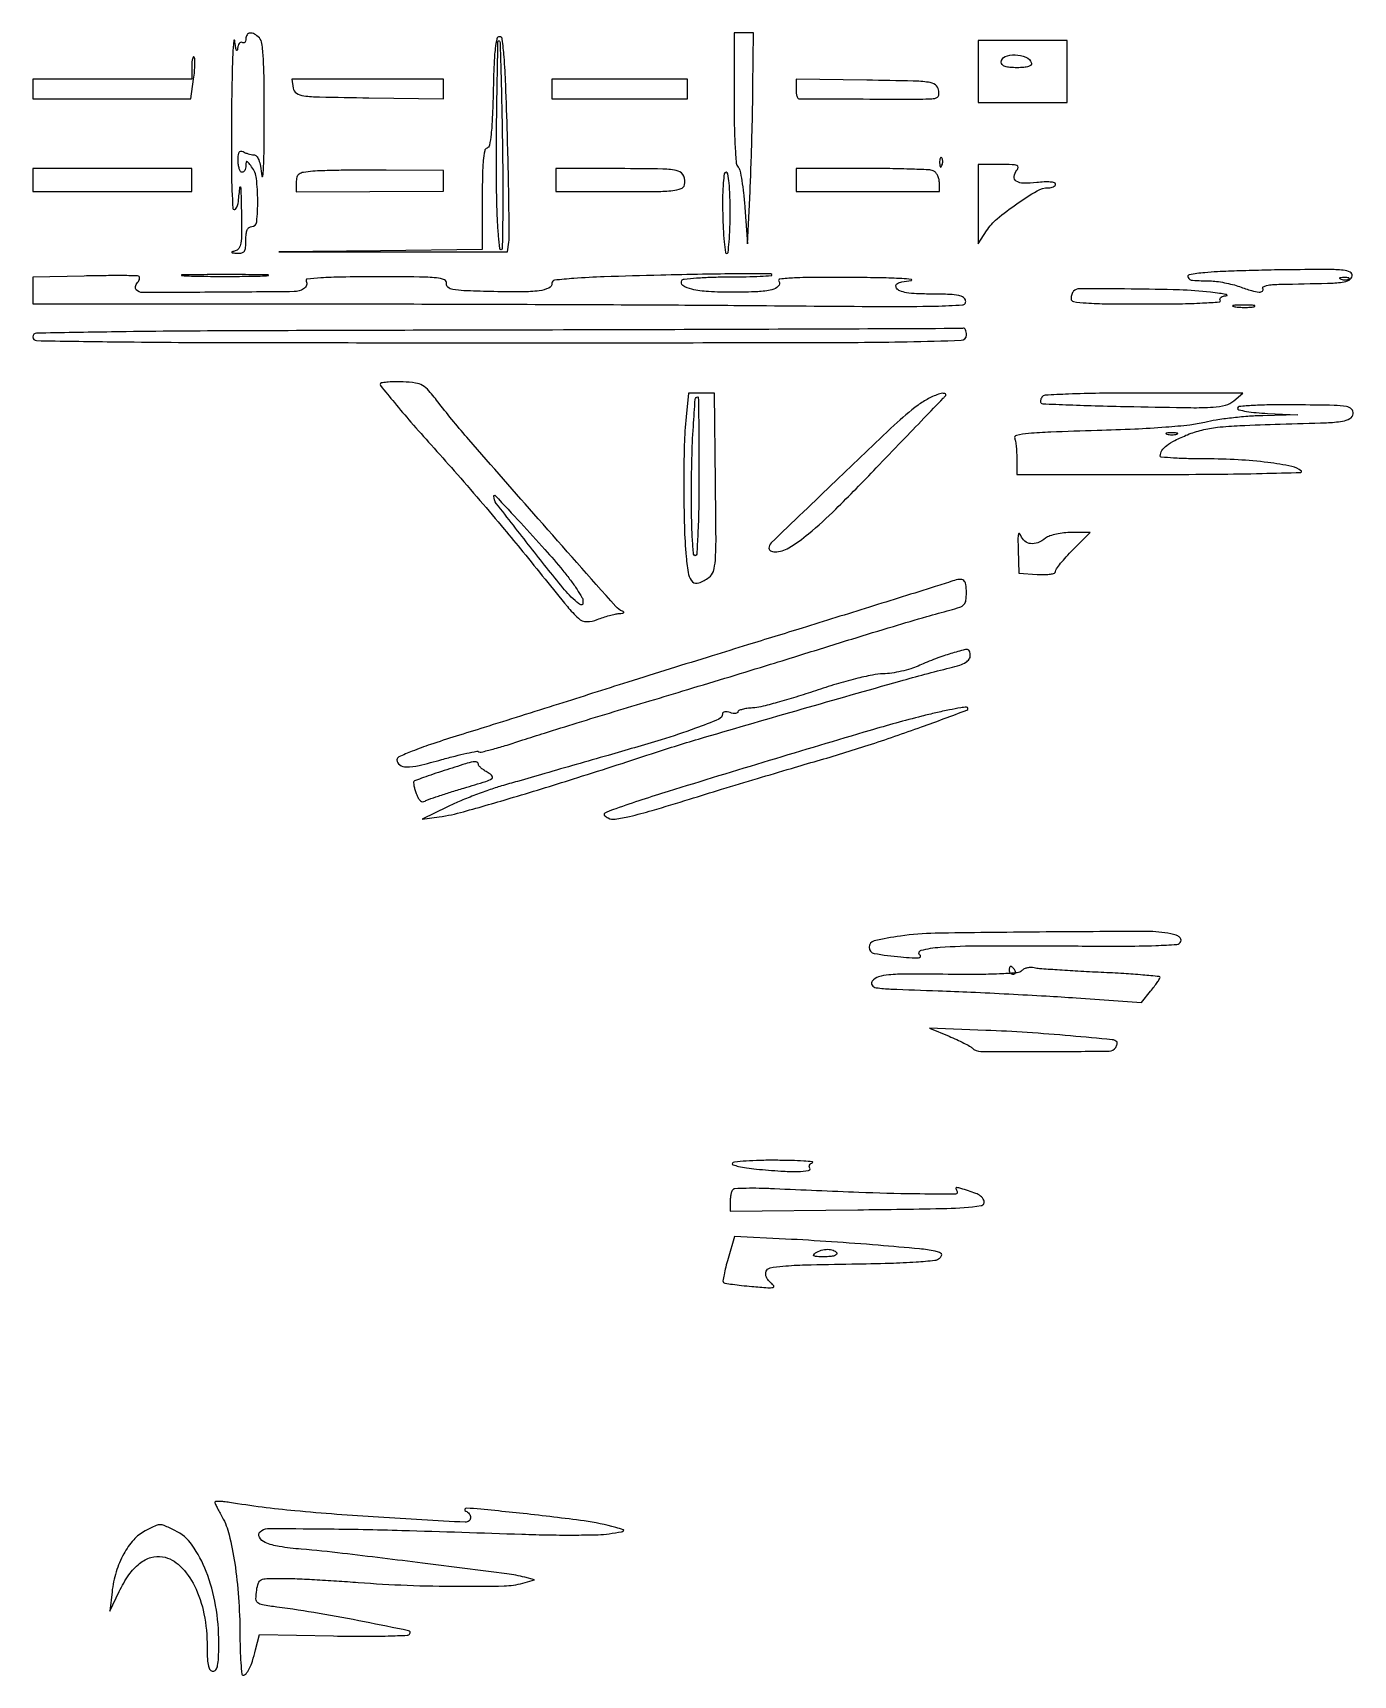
# Model space of a CAD drawing. Extents: x 138 to 877, y 142 to 569.
# Drawn here: x 536 to 876.8, y 142 to 566 of the extents above; entities that cross this region are included whole.
import ezdxf

# ---------------------------------------------------------------- set-up
doc = ezdxf.new("R2010")
doc.units = 0

msp = doc.modelspace()

# ---------------------------------------------------------------- linework, layer by layer
for points in [[(587.284524, 545.5, 0.004111), (587.26671, 529.949947, 0.017597), (587.658515, 520.686, 0.707645), (588.341345, 520.503138, 0.126183), (589.069665, 522.5, -0.002342), (589.451201, 526.177381, -0.841448), (589.598853, 526.186801, -0.053708), (589.715078, 525.285031, -0.000637), (589.831892, 519.323324, -0.005365), (589.871348, 514.123588, -0.039923), (589.666689, 511.661815, -0.102542), (589.162714, 510.351255, -0.188097), (588.25, 509.689326, 0.01159), (587.4117, 509.449367, 0.541772), (587.37122, 509.306344, 0.197309), (587.607705, 509.187999, 0.005718), (588.75, 509.116001, 0.063402), (589.943106, 509.205801, 0.198098), (590.597572, 509.646748, 0.126755), (590.920641, 510.575952, 0.020614), (591, 512.5, -0.025511), (591.081893, 514.104033, -0.075863), (591.357143, 515.166667, -0.129352), (591.830552, 515.773926, -0.164293), (592.5, 516, 0.385938), (593.790406, 517.170354, 0.024894), (594.053593, 522.681621, 0.02948), (593.70578, 528.376074, 0.132674), (592.468197, 531.44113, 0.008124), (591.599645, 532.551491, 0.182507), (591.254001, 532.75387, 0.434721), (591.044815, 532.594353, 0.024793), (591, 531.69113, -0.057202), (590.925756, 531.044295, -0.076512), (590.70625, 530.496769, -0.095513), (590.381475, 530.129789, -0.165457), (590, 530, -0.257909), (589.615572, 530.212425, -0.061379), (589.29375, 530.898586, -0.048032), (589.072735, 531.887118, -0.031003), (589, 533.059017, -0.021041), (589.059616, 534.47504, -0.104883), (589.2882, 535.232315, -0.260832), (589.688331, 535.482256, -0.153033), (590.25, 535.335448, 0.04242), (590.837555, 535.033597, 0.025924), (591.573437, 534.774982, 0.025889), (592.334618, 534.59326, 0.041265), (593, 534.526431, -0.213748), (593.723438, 534.186929, -0.086887), (594.292946, 533.23148, -0.048808), (594.74476, 531.577359, -0.014815), (595.106579, 529, 0.870035), (595.335675, 528.99337, 0.030766), (595.546265, 530.96901, 0.007835), (595.695816, 536.122354, 0.002854), (595.751591, 543.426416, 0.003004), (595.710926, 553.394754, 0.01258), (595.499646, 559.386747, 0.015246), (595.144331, 563.285139, 0.167546), (594.466441, 564.676416, 0.061081), (593.19471, 565.670335, 0.153486), (592.063676, 565.943263, 0.24014), (591.300913, 565.486902, 0.140991), (591, 564.440983, -0.066118), (590.926733, 563.889346, -0.138808), (590.70625, 563.521475, -0.191142), (590.379648, 563.392057, -0.139169), (590, 563.5, 0.230832), (589.608922, 563.539182, 0.156158), (589.249631, 563.258213, 0.089554), (588.9791, 562.65026, 0.043801), (588.849806, 561.809017, -0.145422), (588.726482, 561.475087, -0.602556), (588.567539, 561.500149, -0.040943), (588.341671, 562.392273, -0.008405), (588.099806, 564, 0.894081), (587.854411, 563.994899, 0.011726), (587.612897, 560.421875, 0.006064), (587.408908, 554.032117, 0.002605)], [(654.825584, 550.831813, -0.004662), (654.608773, 544.121843, -0.016501), (654.287518, 539.824841, -0.017831), (653.875603, 536.969675, -0.274391), (653.25, 536.24848, 0.273293), (652.634093, 535.541389, 0.02236), (652.282269, 533.013984, 0.018446), (652.061361, 529.122977, 0.004956), (652, 522.933), (652, 510.032667), (625.75, 509.733049), (599.5, 509.433432), (629, 509.466716), (658.5, 509.5), (658.85891, 512, 0.03776), (658.97961, 513.795983, 0.001174), (658.900356, 521.182812, 0.002291), (658.746504, 529.894023, 0.001584), (658.496003, 539.75, 0.00211), (658.072675, 552.651797, 0.010834), (657.652727, 559.799251, 0.010391), (657.190287, 564.356099, 0.378939), (656.462677, 565, 0.350324), (655.782118, 564.456461, 0.026983), (655.36082, 561.987197, 0.01895), (655.045983, 557.913961, 0.004067)], [(657.220536, 536.75, -0.00277), (657.325131, 526.492726, -0.004621), (657.285539, 517.857813, -0.000859), (657.168239, 510.312162, -0.409167), (656.850642, 510, -0.384315), (656.525355, 510.293353, -0.00399), (656.209863, 513.598438, -0.010038), (655.944062, 517.552977, -0.006049), (655.779877, 522.25, -0.006386), (655.662216, 533.933526, -0.003364), (655.799089, 548.445664, -0.000464), (656.059971, 563.710973, -0.670255), (656.452427, 563.864012, -0.185179), (656.5977, 563.515988, -0.000226), (656.821244, 555.749116, -0.001951), (657.034141, 547.032155, -0.001195)], [(717, 549.2, 0.004723), (717.067139, 542.093007, 0.010039), (717.281416, 536.597439, 0.006523), (717.588203, 532.3495, 0.176875), (718.05558, 531.34442, -0.146118), (718.502722, 530.516545, -0.009778), (719.005069, 527.839306, -0.013423), (719.462723, 524.569992, -0.009614), (719.80558, 520.89442), (720.5, 511.5), (721.131866, 525, 0.003048), (721.382674, 531.162858, 0.001765), (721.612823, 538.573437, 0.001764), (721.791191, 546.007847, 0.002967), (721.881866, 552.25), (722, 566), (719.5, 566), (717, 566)], [(577, 557.166667), (577, 554), (556.5, 554), (536, 554), (536, 551.5), (536, 549), (556.406162, 549), (576.812324, 549), (577.508805, 554.064023, 0.012374), (577.731792, 556.047866, 0.017659), (577.823669, 557.817516, 0.013703), (577.808018, 559.260511, 0.18899), (577.602643, 559.73069, 0.484789), (577.37374, 559.70369, 0.080103), (577.177026, 559.226099, 0.039804), (577.042137, 558.341271, 0.017931)], [(793.781834, 558.154497, -0.295029), (793.656159, 557.666446, -0.111058), (793.016736, 557.297122, -0.056174), (791.828555, 557.068194, -0.01953), (790.083333, 557, -0.020233), (788.199362, 557.076267, -0.06389), (786.965533, 557.337348, -0.116032), (786.260379, 557.786511, -0.195589), (786, 558.426676, -0.305463), (786.965471, 559.859559, -0.105366), (789.551246, 560.316733, -0.091642), (792.357275, 559.695917, -0.215374)], [(603.180449, 551.75, 0.219138), (604.025929, 550.438268, 0.110106), (605.918672, 549.752774, 0.026978), (610.032393, 549.446962, 0.001538), (622.75, 549.228407), (642, 548.956814), (642, 551.478407), (642, 554), (622.430449, 554), (602.860898, 554)], [(733, 551.522559, 0.028123), (733.054487, 550.554598, 0.04361), (733.220312, 549.734981, 0.053624), (733.460908, 549.156158, 0.266662), (733.75, 548.979503, 0.006426), (736.469343, 548.940147, 0.000126), (750.374853, 548.921128, 0.00015), (764.10895, 548.909935, 0.005264), (767.319551, 548.94208, 0.030078), (768.804477, 549.06214, 0.152326), (769.546074, 549.41412, 0.191545), (769.862347, 550.074204, 0.052397), (769.819551, 551.25, 0.212401), (769.000663, 552.557132, 0.114886), (767.192573, 553.245528, 0.028377), (763.268275, 553.553349, 0.001652), (751.25, 553.772559), (733, 554.045117)], [(608.25, 530.26018, 0.016354), (605.834683, 529.967098, 0.10988), (604.71663, 529.530434, 0.183106), (604.174423, 528.766709, 0.06388), (604, 527.407036), (604, 524.929068), (623, 525.043633), (642, 525.158198), (641.990379, 527.829099), (641.980758, 530.5), (627.240379, 530.567678, 0.00243), (621.285297, 530.566074, 0.002765), (615.581549, 530.505267, 0.002509), (610.738931, 530.402546, 0.015457)], [(671, 527.996098), (671, 525), (687.383369, 525, 0.002491), (697.040541, 525.048119, 0.023404), (701.184978, 525.28363, 0.061585), (703.339727, 525.780381, 0.246688), (704.220612, 526.75, 0.162855), (704.063434, 529.020691, 0.237813), (702.573508, 530.306142, 0.056676), (698.647748, 530.826063, 0.003899), (687.433558, 530.945424), (671, 530.992196)], [(714.071353, 519.5, 0.007861), (714.198997, 515.474082, 0.013021), (714.448445, 512.084375, 0.006624), (714.761998, 509.31511, 0.377774), (715.11954, 509, 0.382269), (715.472031, 509.315613, 0.006657), (715.741365, 512.084375, 0.013051), (715.936677, 515.474031, 0.007864), (716, 519.5, 0.007203), (715.935633, 523.967668, 0.017673), (715.725043, 527.245676, 0.015036), (715.417895, 529.602958, 0.368193), (714.951813, 530, 0.371592), (714.486722, 529.598979, 0.016007), (714.217948, 527.28568, 0.017952), (714.062046, 524.02373, 0.006958)], [(733, 528), (733, 525), (751.5, 525), (770, 525), (770, 527.393011, 0.061153), (769.882113, 528.353269, 0.0603), (769.53535, 529.261378, 0.06577), (769.023389, 529.98373, 0.114615), (768.418213, 530.393011, 0.081068), (767.249238, 530.635609, 0.002511), (762.33135, 530.821697, 0.00486), (756.515351, 530.955941, 0.003339), (749.918213, 531), (733, 531)], [(770.078947, 532.416667, 0.018894), (770.137993, 531.670344, 0.168741), (770.279315, 531.37858, 0.470617), (770.461564, 531.395823, 0.054073), (770.683114, 531.8125, 0.051402), (770.839148, 532.359369, 0.05415), (770.876576, 532.916927, 0.060344), (770.797407, 533.402231, 0.126455), (770.604167, 533.729167, 0.296942), (770.385309, 533.77538, 0.208169), (770.200665, 533.592839, 0.077125), (770.089945, 533.112848, 0.028489)], [(780.016847, 521.75), (780.033694, 511.5), (782.206445, 514.894351, -0.076158), (784.924084, 517.984085, -0.022277), (789.963984, 521.83786, -0.019425), (795.220187, 525.202626, -0.133427), (798.155036, 526, 0.049675), (798.861047, 526.070315, 0.069664), (799.458042, 526.27991, 0.089827), (799.859796, 526.589093, 0.186029), (800, 526.952885, 0.34872), (799.72076, 527.304575, 0.037862), (798.62483, 527.473542, 0.032155), (797.070918, 527.493738, 0.01665), (795.135207, 527.329607, -0.033589), (791.763777, 527.158415, -0.137364), (789.818503, 527.737719, -0.302289), (789.290876, 528.915332, -0.132478), (790.036355, 530.543805, 0.154962), (790.331498, 531.271639, 0.345292), (790.020487, 531.738988, 0.073028), (788.769694, 531.957393, 0.006769), (785.622445, 532), (780, 532)], [(838.5, 504.081892, 0.016655), (834.533198, 503.563333, 0.535694), (834.196282, 502.81675, 0.241628), (835.361169, 502.12329, 0.012707), (839.831787, 501.956107, -0.029259), (841.524158, 501.836654, -0.01558), (843.597463, 501.501799, -0.015458), (845.701181, 501.026516, -0.023174), (847.5, 500.471164, 0.013679), (850.60233, 499.448484, 0.053227), (852.586997, 499.077648, 0.202325), (853.402545, 499.348721, 0.366224), (853.5, 500, -0.426984), (853.608571, 500.419032, -0.070184), (854.479449, 500.756847, -0.038343), (856.018312, 500.994536, -0.014544), (858.190983, 501.097844, 0.001292), (870.192043, 501.350034, 0.023264), (874.028687, 501.619474, 0.093886), (875.801541, 502.175379, 0.236897), (876.559833, 503.25, 0.329496), (876.052632, 504.207106, 0.087152), (874.281215, 504.703162, 0.025204), (870.439861, 504.890677, 0.002195), (860.661516, 504.831892, 0.002877), (854.034058, 504.724808, 0.00298), (847.484945, 504.542235, 0.002873), (841.817112, 504.317808, 0.01284)], [(549.25, 503.220975), (536, 502.94195), (536, 499.470975), (536, 496), (602.75, 496.025683, -0.000591), (632.231116, 496.002162, -0.000405), (665.699058, 495.908774, -0.000408), (697.943177, 495.766366, -0.000828), (723.310624, 495.591629, 0.000602), (756.256706, 495.349796, 0.007256), (768.936944, 495.455994, 0.01045), (775.984284, 495.764765, 0.451589), (776.796348, 496.815946, 0.199175), (776.224724, 497.681257, 0.099161), (774.991354, 498.197092, 0.041491), (772.696071, 498.463415, 0.006605), (768.167645, 498.551137, -0.00887), (764.136424, 498.647493, -0.029971), (761.516663, 498.914477, -0.04663), (759.817697, 499.356766, -0.167804), (758.959691, 500.051137, -0.172797), (758.798519, 500.786733, -0.242918), (759.172712, 501.33004, -0.080011), (760.32469, 501.726406, -0.011702), (762.77777, 502.092896, 0.878656), (762.778743, 502.330063, 0.020861), (760.293946, 502.557778, 0.007483), (754.99147, 502.741881, 0.002953), (747.690983, 502.842896, 0.002892), (738.315574, 502.863028, 0.011563), (732.575988, 502.709395, 0.011265), (728.842561, 502.438568, 0.555894), (728.569098, 501.888197, -0.344739), (728.427143, 500.607433, -0.140737), (726.803418, 499.684607, -0.048338), (723.107308, 499.161574, -0.010604), (716.684259, 499.015313, -0.014471), (710.37476, 499.188114, -0.042636), (706.081094, 499.799939, -0.089636), (703.811527, 500.774395, -0.405228), (703.531009, 502.050173, -0.232685), (704.136396, 502.42971, -0.006256), (707.355342, 502.720988, -0.011785), (711.234485, 502.931296, -0.007648), (715.725684, 503, 0.004676), (720.137646, 503.041259, 0.008415), (723.753784, 503.169802, 0.004014), (726.668348, 503.346025, 0.643715), (726.755283, 503.57805, 0.199652), (726.203434, 503.805714, 0.000566), (718.096005, 503.773459, 0.003195), (708.898798, 503.667678, 0.001975), (698.088617, 503.431541, 0.001822), (683.50523, 503.002165, 0.010024), (675.647992, 502.58435, 0.009486), (670.672825, 502.124614, 0.38203), (670, 501.372544, -0.294682), (669.192319, 500.121117, -0.072667), (666.72682, 499.413656, -0.033468), (662.208324, 499.108433, -0.006442), (654, 499.209785, -0.003565), (647.254123, 499.42816, -0.035164), (644.432502, 499.739196, -0.120755), (643.161381, 500.307508, -0.275781), (642.793837, 501.25, 0.352347), (642.245852, 502.226974, 0.071824), (640.176837, 502.730431, 0.021938), (635.767375, 502.95738, 0.001889), (624.48482, 503, 0.003125), (615.709897, 502.945155, 0.01237), (610.318529, 502.744293, 0.012666), (606.836994, 502.439552, 0.550117), (606.569098, 501.888197, -0.123544), (606.725209, 501.397018, -0.099558), (606.649564, 500.846576, -0.089711), (606.35273, 500.320824, -0.078477), (605.878115, 499.903509, -0.139412), (603.462935, 499.189172, -0.001212), (584.052891, 499.031795, -0.000913), (564.375172, 498.955918, -0.19944), (562.675343, 499.657991, -0.162415), (562.502496, 500.003915, -0.084854), (562.516102, 500.49076, -0.069559), (562.708308, 501.040868, -0.054477), (563.057234, 501.568963, 0.050002), (563.39716, 502.073585, 0.085821), (563.557075, 502.553471, 0.127281), (563.518124, 502.931175, 0.206186), (563.298558, 503.160972, 0.098214), (562.673831, 503.291316, 0.001405), (558.842389, 503.318447, 0.003826), (554.385843, 503.303381, 0.002506)], [(575.803194, 503.253532, 0.004891), (580.451594, 503.152551, 0.003005), (585.928261, 503.120077, 0.003012), (591.347332, 503.153161, 0.005377), (595.803194, 503.25514, 0.042812), (596.786309, 503.372892, 0.888327), (596.776563, 503.485103, 0.006527), (592.676781, 503.560744, 0.001369), (585.5, 503.579813, 0.001336), (578.332159, 503.560081, 0.007053), (574.401563, 503.483305, 0.91824), (574.39583, 503.372209, 0.026319)], [(875.729167, 502.395833, -0.126455), (875.402231, 502.202593, -0.060344), (874.916927, 502.123424, -0.05415), (874.359369, 502.160852, -0.051402), (873.8125, 502.316886, -0.054073), (873.395823, 502.538436, -0.470617), (873.37858, 502.720685, -0.168741), (873.670344, 502.862007, -0.018894), (874.416667, 502.921053, -0.028489), (875.112848, 502.910055, -0.077125), (875.592839, 502.799335, -0.208169), (875.77538, 502.614691, -0.296942)], [(804.666667, 499.333333, 0.077955), (804.410903, 498.982401, 0.038133), (804.195833, 498.470833, 0.036641), (804.049145, 497.892744, 0.043841), (804, 497.333333, 0.372626), (804.618913, 496.61817, 0.018997), (807.917316, 496.267042, 0.014425), (813.377866, 496.052787, 0.002592), (823.559017, 496, 0.003426), (832.059483, 496.058252, 0.009761), (837.975262, 496.254882, 0.006183), (842.26362, 496.534506, 0.561623), (842.5, 497, -0.230788), (842.460764, 497.391277, -0.155964), (842.741787, 497.751043, -0.089517), (843.349751, 498.022307, -0.043822), (844.190983, 498.152487, 0.646995), (844.24451, 498.29629, 0.14371), (843.912351, 498.474803, 0.018276), (842.356992, 498.743603, 0.005662), (840, 499.035603, 0.020069), (831.954606, 499.614277, 0.005811), (819.505827, 499.863889, 0.001472), (806.12985, 499.937228, 0.199572)], [(846.26375, 495.282419, 0.022548), (847.485188, 495.153707, 0.015659), (848.872547, 495.114038, 0.015827), (850.209518, 495.160023, 0.031163), (851.26375, 495.296069, 0.248898), (851.455688, 495.450815, 0.49082), (851.374351, 495.596853, 0.030832), (850.29708, 495.692368, 0.00738), (848.5, 495.713986, 0.006817), (846.711719, 495.684722, 0.040183), (845.780601, 495.581582, 0.720633), (845.761725, 495.438612, 0.075924)], [(655.75, 489.250038, 0.000318), (586.787896, 489.057505, 0.002805), (556.305475, 488.782013, 0.001179), (536.93834, 488.45264, 0.408553), (536, 487.495952, 0.409213), (536.939587, 486.540156, 0.001172), (556.387675, 486.253104, 0.002789), (587.020167, 486.0437, 0.000314), (656.5, 486, 0.000212), (736.433921, 486.033885, 0.003937), (761.6875, 486.254149, 0.004653), (775.664145, 486.616262, 0.403938), (777, 488, 0.036047), (776.945932, 488.748986, 0.065072), (776.779688, 489.340263, 0.1029), (776.53551, 489.690278, 0.274991), (776.25, 489.754086, -0.078311), (775.620939, 489.652222, -0.000013), (740.54375, 489.504582, -0.000316), (701.719408, 489.366699, -0.000191)], [(625.775288, 475.441955, 0.384179), (625.748283, 474.921194, 0.001919), (629.340319, 470.529899, 0.006923), (633.614966, 465.488703, 0.004171), (638.815713, 459.624209, -0.003542), (644.785184, 452.909893, -0.002483), (651.417741, 445.266225, -0.002505), (657.697869, 437.881179, -0.005226), (662.5, 432.053972, 0.001016), (673.974557, 417.888699, 0.037035), (676.846856, 414.847879, 0.181892), (678.96678, 414.001148, 0.104359), (681.706533, 414.521848, -0.016992), (683.217059, 415.093517, -0.014902), (684.830108, 415.588984, -0.015143), (686.313684, 415.948782, -0.042665), (687.372124, 416.078947, 0.022335), (688.121944, 416.14038, 0.122517), (688.497696, 416.286218, 0.460141), (688.515274, 416.472193, 0.105541), (688.215777, 416.673688, -0.116674), (686.453539, 417.916444, -0.000303), (666.467374, 440.535692, -0.001643), (648.51622, 461.011897, -0.014494), (640.880103, 470.311094, 0.012406), (638.211397, 473.588834, 0.081047), (636.594247, 474.95346, 0.100854), (634.777641, 475.592264, 0.024174), (631.577012, 475.877145, 0.012052), (629.554363, 475.910185, 0.016777), (627.745138, 475.835385, 0.013232), (626.271097, 475.685504, 0.165898)], [(704.642456, 466.853309, 0.01938), (704.168002, 459.607603, 0.006722), (704.029853, 449.132773, 0.006823), (704.177138, 438.538745, 0.016656), (704.651714, 430.75, 0.020908), (705.282177, 426.141964, 0.164611), (706.3101, 424.278472, 0.285237), (707.907281, 423.980063, 0.059965), (710.527494, 425.380343, 0.170435), (711.661207, 426.959729, 0.054109), (712.17858, 429.854714, 0.018775), (712.350122, 435.353058, 0.001502), (712.214139, 449.880343), (711.928279, 473), (708.606596, 473), (705.284913, 473)], [(707.955224, 451.5, -0.003729), (707.874772, 443.113334, -0.007917), (707.661292, 436.623779, -0.002895), (707.376044, 431.395695, -0.396661), (706.95574, 431, -0.390517), (706.54547, 431.378096, -0.004889), (706.26794, 435.236781, -0.010484), (706.068877, 440.082827, -0.005164), (706.008692, 446.25, -0.005976), (706.131482, 456.054827, -0.009686), (706.496881, 464.382882, -0.003668), (706.992997, 471.402661, -0.391579), (707.638775, 472, -0.409345), (707.786017, 471.855189, -0.000304), (707.880312, 465.978125, -0.002746), (707.946114, 459.360724, -0.001646)], [(764.5, 469.864831, 0.028106), (758.373168, 464.710432, 0.002301), (743.206349, 450.288978, 0.000465), (726.59556, 434.318575, 0.203783), (726, 432.917994, 0.164251), (726.118225, 432.567814, 0.095795), (726.452327, 432.269661, 0.076921), (726.950889, 432.068182, 0.057692), (727.539838, 432, 0.13952), (731.167424, 433.032336, 0.034265), (736.254733, 436.687335, 0.022488), (743.255453, 443.034532, 0.006143), (753.714612, 453.669443, -0.000094), (760.327442, 460.558115, -0.000148), (766.020198, 466.482586, -0.000037), (771.000818, 471.662098, -0.005591), (771.579022, 472.25, 0.572693), (771.42267, 472.857421, 0.15207), (770.137111, 472.82764, 0.039727), (767.198736, 471.570043, 0.039871)], [(796.458881, 471.933469, 0.046349), (796.23979, 471.492305, 0.057443), (796.124849, 471.048737, 0.068341), (796.123967, 470.668512, 0.164267), (796.247369, 470.419298, 0.188376), (796.675909, 470.231505, 0.000464), (803.468017, 469.961765, 0.002827), (811.15623, 469.707113, 0.001745), (820.199697, 469.49034, 0.00155), (834.947346, 469.234091, 0.018223), (840.687962, 469.361369, 0.050332), (843.866469, 469.871668, 0.114163), (846.005202, 471.004512), (848.306019, 473), (822.712027, 473, 0.002699), (811.354001, 472.938699, 0.007452), (803.35697, 472.733144, 0.003641), (797.31751, 472.443724, 0.245261)], [(847, 469.082865, 0.348491), (847.324943, 468.673271, 0.014581), (849.275263, 468.277281, 0.019748), (851.777185, 467.945952, 0.012057), (854.75, 467.743308), (862.5, 467.402488), (853.5, 467.165623, 0.012599), (849.615003, 466.965334, 0.009647), (845.38125, 466.557647, 0.009773), (841.430938, 466.021746, 0.022662), (838.5, 465.428537, -0.033604), (834.674603, 464.741004, -0.008662), (828.42615, 464.156176, -0.00765), (820.434112, 463.67045, -0.004281), (810.7015, 463.31174, 0.002055), (798.766488, 462.925066, 0.014873), (793.035189, 462.544869, 0.026895), (789.891575, 462.070529, 0.462763), (789.4515, 461.265794, -0.053303), (789.663879, 460.467127, -0.012797), (789.838878, 459.105327, -0.013), (789.959697, 457.523116, -0.012554), (790, 455.918213), (790, 452), (827.2, 452, 0.002107), (841.568292, 452.060552, 0.003816), (853.324759, 452.249389, 0.000896), (863.318865, 452.504154, 0.676511), (863.45, 452.85905, 0.137483), (860.990865, 454.08329, 0.015439), (854.765764, 455.073748, 0.01788), (847.154498, 455.769458, 0.01385), (838.833219, 456, -0.005942), (834.296976, 456.053912, -0.009903), (830.480506, 456.220312, -0.003888), (827.288896, 456.447793, -0.397177), (827.015313, 456.75, -0.144132), (827.455738, 458.140668, -0.078971), (828.685019, 459.458587, -0.051007), (830.812596, 460.794372, -0.018354), (834.078003, 462.2605, -0.036857), (837.766258, 463.448575, -0.0312), (841.800558, 464.164235, -0.017779), (847.582872, 464.614036, -0.003491), (858, 464.97978, 0.001751), (869.920169, 465.356756, 0.026557), (874.039808, 465.721128, 0.099107), (875.971707, 466.402098, 0.226978), (876.807159, 467.655435, 0.233036), (876.40876, 468.87251, 0.162013), (875.100086, 469.546042, 0.034326), (871.913658, 469.818995, 0.001959), (862.057159, 469.946236, 0.004881), (855.698742, 469.941321, 0.011686), (850.985166, 469.78144, 0.006723), (847.409276, 469.528124, 0.389771)], [(831.25, 462.337719, -0.057986), (830.679992, 462.181385, -0.037979), (830, 462.12966, -0.037979), (829.320008, 462.181385, -0.057986), (828.75, 462.337719, -0.174857), (828.540618, 462.525001, -0.447206), (828.601562, 462.693942, -0.078554), (829.10856, 462.810911, -0.017491), (830, 462.842105, -0.017491), (830.89144, 462.810911, -0.078554), (831.398438, 462.693942, -0.447206), (831.459382, 462.525001, -0.174857)], [(672.833576, 427.198084, -0.011316), (674.812333, 424.669835, -0.015171), (676.482363, 422.286013, -0.012283), (677.74851, 420.24934, -0.133698), (678, 419.325639, -0.037207), (677.940972, 418.533502, -0.320784), (677.707998, 418.293042, -0.20323), (677.302183, 418.384053, -0.017779), (676.448538, 419.04271, -0.049268), (672.820355, 422.713089, -0.004083), (664.450221, 433.213298, -0.001657), (655.640839, 444.528651, -0.166051), (655, 446.405084, -0.680186), (655.359207, 446.54697, -0.00101), (661.964297, 439.461956, -0.004876), (668.200164, 432.613098, -0.010531)], [(790.355521, 432.5), (790.546813, 426.5), (795.273407, 426.195209, 0.01757), (797.238789, 426.137689, 0.039248), (798.727483, 426.263536, 0.055527), (799.708462, 426.538975, 0.305539), (800, 426.971525, -0.158795), (800.205793, 427.60317, -0.012023), (801.314145, 429.049201, -0.015622), (802.759996, 430.733895, -0.011227), (804.473684, 432.526316), (808.947368, 437), (804.164814, 437, 0.027026), (802.179993, 436.892637, 0.026734), (800.210994, 436.571783, 0.027929), (798.516049, 436.101178, 0.080394), (797.44113, 435.531803, -0.065589), (795.41152, 434.378951, -0.125016), (793.56434, 434.124595, -0.154158), (792.075759, 434.785449, -0.11857), (791.049891, 436.25, 0.139128), (790.683712, 436.730207, 0.556258), (790.409255, 436.622986, 0.048037), (790.297536, 435.34346, 0.005741)], [(773.5, 424.508328, -0.004798), (768.946929, 423.037022, -0.000183), (751.945488, 417.729528, -0.000373), (734.588769, 412.332277, -0.000692), (720.5, 407.984108, 0.000762), (711.395577, 405.172852, 0.000446), (700.5, 401.779678, 0.000446), (689.604768, 398.365283, 0.000758), (680.5, 395.487895, -0.000409), (671.728871, 392.709204, -0.000291), (661.895313, 389.609068, -0.000294), (652.50964, 386.662188, -0.000626), (645.25, 384.397487, 0.005615), (638.651551, 382.26657, 0.014204), (633.9188, 380.528214, 0.010633), (630.503108, 379.077323, 0.295109), (630, 378.299149, 0.249848), (630.697837, 376.989805, 0.150722), (632.423933, 376.470463, 0.056281), (635.712736, 376.864936, 0.010676), (641.566133, 378.379317, -0.006688), (645.008023, 379.299143, -0.010095), (648.031086, 379.999244, -0.005289), (650.579338, 380.507338, -0.18709), (651.163801, 380.398765, 0.202489), (651.759012, 380.306372, 0.003967), (654.81108, 381.097117, 0.008842), (658.399597, 382.125624, 0.005734), (662.513173, 383.435511, -0.003968), (668.050187, 385.220227, -0.001189), (676.512928, 387.851935, -0.001192), (686.025877, 390.760621, -0.001292), (695.301393, 393.546401, 0.000935), (705.041851, 396.464249, 0.000661), (715.972909, 399.776811, 0.000667), (726.412777, 402.970811, 0.001408), (734.5, 405.481781, -0.001113), (747.431155, 409.505088, -0.00195), (758.154799, 412.769647, -0.002289), (766.743779, 415.304984, -0.006536), (772.75, 416.963265, 0.018209), (775.277767, 417.725091, 0.123903), (776.362604, 418.429176, 0.154968), (776.862908, 419.488954, 0.033406), (777, 421.538544, 0.037113), (776.847008, 423.596847, 0.181655), (776.289311, 424.599099, 0.209065), (775.266252, 424.905993, 0.050391)], [(772.5, 405.597475, 0.011711), (770.679622, 405.0017, 0.006612), (768.5, 404.198809, 0.006597), (766.321616, 403.330363, 0.010753), (764.5, 402.529837, -0.034927), (762.608208, 401.805354, -0.019122), (760.20625, 401.172379, -0.018976), (757.706119, 400.713607, -0.028608), (755.5, 400.522673, 0.042637), (752.724186, 400.203858, 0.011431), (748.388673, 399.223257, 0.011094), (743.330381, 397.837028, 0.0093), (738.029674, 396.14918, -0.006992), (732.978557, 394.5151, -0.008046), (728.113749, 393.10141, -0.007333), (723.960986, 392.031962, -0.045437), (721.784855, 391.710694, 0.020314), (720.337918, 391.570797, 0.032154), (719.117598, 391.321784, 0.033882), (718.225367, 391.012864, 0.29934), (718.005181, 390.682612, -0.275551), (717.846844, 390.420902, -0.099861), (717.414022, 390.291798, -0.063904), (716.767053, 390.315627, -0.035735), (716, 390.5, 0.041526), (715.233553, 390.674878, 0.073843), (714.5875, 390.670939, 0.115293), (714.160062, 390.498682, 0.244223), (714, 390.190532, -0.302642), (713.077649, 388.806271, -0.011629), (707.042528, 386.451407, -0.013496), (698.168518, 383.493132, -0.004045), (684.5, 379.463373, 0.000144), (676.292965, 377.113218, 0.000148), (668.171875, 374.782545, 0.000143), (661.135473, 372.758732, 0.000634), (657, 371.562322, 0.013003), (653.656117, 370.495284, 0.008112), (649.79375, 369.080529, 0.008138), (646.029209, 367.561128, 0.014619), (643, 366.175077), (636.5, 362.967928), (640.905079, 363.598062, 0.032521), (647.141336, 364.908392, 0.004352), (660.048621, 368.631472, 0.004476), (676.639649, 373.736095, 0.002411), (697, 380.308769, -0.008138), (709.370482, 384.146292, -0.001193), (734.589501, 391.456621, -0.001219), (759.83534, 398.642889, -0.007713), (772.75, 402.070905, 0.016154), (775.295253, 402.792705, 0.056889), (776.844785, 403.488946, 0.100774), (777.696101, 404.261316, 0.159613), (778, 405.18905, 0.074456), (777.825016, 406.357616, 0.309171), (777.296623, 406.779535, 0.087627), (776.15054, 406.663752, 0.004345)], [(765.5, 389.577386, 0.009565), (752.133631, 385.901754, 0.001512), (726.044779, 378.101991, 0.001536), (700.004859, 370.143618, 0.009177), (686.522249, 365.705061, 0.007201), (684.161816, 364.841332, 0.128803), (683.510321, 364.374863, 0.421378), (683.558181, 363.91801, 0.048552), (684.522249, 363.297631, 0.156509), (686.278479, 363.00652, 0.020397), (690.053938, 363.720965, 0.014699), (695.83816, 365.242401, 0.00338), (705.5, 368.161019, -0.001233), (713.797736, 370.706495, -0.0009), (723.03125, 373.495996, -0.000909), (731.794621, 376.108916, -0.002004), (738.5, 378.065761, 0.008887), (751.587571, 382.081442, 0.007311), (765.410465, 386.817777, 0.005024), (777.137506, 391.162066, 0.83609), (777, 391.889782, 0.041351), (775.528082, 391.754964, 0.00611), (772.590625, 391.201561, 0.006854), (769.129069, 390.456013, 0.005846)], [(642.163204, 375.53513, 0.003432), (639.319686, 374.592887, 0.005147), (636.851994, 373.727914, 0.002262), (634.761316, 372.960119, 0.107642), (634.385225, 372.718558, 0.221104), (634.268711, 372.399557, 0.024793), (634.375059, 371.614183, 0.026382), (634.609196, 370.644486, 0.018415), (634.970149, 369.578514, 0.033974), (635.494589, 368.438742, 0.092802), (636.053092, 367.754047, 0.154618), (636.639859, 367.509639, 0.161849), (637.248127, 367.654015, -0.053679), (638.120746, 368.071996, -0.003692), (640.710879, 368.96516, -0.005232), (643.824721, 369.977107, -0.003905), (647.278269, 371.030081, 0.002922), (652.947829, 372.746533, 0.066182), (654.493584, 373.459181, 0.457119), (654.594123, 374.128413, 0.093017), (653.528269, 374.984871, -0.02378), (652.560152, 375.563805, -0.031509), (651.742679, 376.184602, -0.032636), (651.154184, 376.764154, -0.183986), (651, 377.16898, 0.31374), (650.62145, 377.712883, 0.135207), (649.695528, 377.792669, 0.030336), (647.652244, 377.285098, 0.002245)], [(760, 332.826016, 0.020192), (753.166867, 331.568062, 0.352743), (751.857413, 329.915676, 0.362153), (753.199578, 328.331949, 0.020503), (760.043778, 327.424268, 0.007223), (762.97594, 327.199796, 0.036674), (764.61313, 327.218385, 0.20136), (765.102835, 327.474623, 0.438054), (765.052155, 327.849338, -0.641724), (765.290614, 329.153211, -0.04519), (770.195733, 329.937361, -0.016101), (780.639132, 330.313534, -0.002705), (800.655056, 330.281387, 0.001538), (817.246745, 330.216001, 0.009208), (825.887427, 330.367662, 0.009156), (831.308836, 330.662211, 0.290751), (832.33136, 331.421127, 0.176374), (832.342135, 332.045743, 0.145425), (831.9523, 332.590954, 0.084992), (831.110235, 333.0419, 0.031182), (829.801304, 333.389739, 0.050058), (823.535187, 334.001759, 0.001351), (795.86877, 333.853099, 0.001914), (768.960732, 333.532746, 0.031497)], [(791.32038, 323.92038, -0.174149), (790.129826, 323.359077, -0.010927), (786.197356, 323.068073, -0.01174), (780.586072, 322.907923, -0.003801), (772.278835, 322.929097, 0.002361), (761.547624, 322.987369, 0.022021), (756.924721, 322.786955, 0.055287), (754.330136, 322.266889, 0.132505), (752.693453, 321.213763, 0.344159), (752.617889, 320.175358, 0.211223), (753.70971, 319.484454, 0.02702), (757.494078, 319.128293, 0.0014), (769.738465, 318.6749, -0.002601), (778.145038, 318.343381, -0.001652), (787.932557, 317.873977, -0.001659), (797.53658, 317.349603, -0.003074), (805.329814, 316.850064), (822.159628, 315.667354), (824.543851, 318.583677, 0.008826), (825.459749, 319.745233, 0.012149), (826.238273, 320.822595, 0.008881), (826.844718, 321.740821, 0.12745), (826.964037, 322.110263, 0.404386), (826.741674, 322.369123, 0.001569), (822.509748, 322.74844, 0.006257), (817.594982, 323.111516, 0.003753), (811.75, 323.425815, -0.002355), (805.762351, 323.731007, -0.003253), (800.391169, 324.065214, -0.002056), (795.881441, 324.393923, -0.039706), (794.496532, 324.612085, 0.061298), (793.643191, 324.709073, 0.051335), (792.737107, 324.607301, 0.053507), (791.916288, 324.334064, 0.089523)], [(788, 324, 0.105053), (788.081062, 323.618444, 0.099167), (788.311086, 323.29375, 0.09642), (788.654762, 323.076123, 0.093332), (789.059017, 323, 0.108972), (789.413961, 323.078288, 0.182303), (789.6254, 323.29375, 0.161196), (789.656512, 323.6179, 0.082592), (789.5, 324, 0.029505), (789.231006, 324.382774, 0.035638), (788.933975, 324.70625, 0.038439), (788.65171, 324.934461, 0.151918), (788.440983, 325, 0.210953), (788.272352, 324.92554, 0.081139), (788.129539, 324.70625, 0.061769), (788.032345, 324.382849, 0.042167)], [(772.5, 306.957328, -0.008283), (774.484057, 306.086186, -0.010091), (776.310313, 305.202936, -0.00878), (777.811663, 304.405574, -0.067352), (778.45, 303.93003, 0.194793), (780.695729, 303.006889, 0.00223), (797.195657, 302.994013, 0.001865), (813.860999, 303.117499, 0.256962), (815.541119, 304.066531, 0.036254), (815.76769, 304.50057, 0.048627), (815.903615, 304.922799, 0.058013), (815.938335, 305.274611, 0.194362), (815.849529, 305.483804, 0.17461), (814.614879, 306.064546, 0.001455), (803.859496, 307.046184, 0.005577), (792.6752, 307.908544, 0.006443), (782, 308.473915), (767.5, 309.054596)], [(716.587714, 274.141925, 0.48256), (716.72042, 273.773378, 0.022342), (718.187559, 273.349432, 0.02301), (720.237894, 272.953814, 0.012608), (722.778697, 272.649034, 0.007314), (729.083037, 272.146514, 0.021051), (733.46804, 272.046435, 0.028685), (736.24309, 272.259507, 0.543186), (736.552786, 272.91459, -0.131107), (736.435807, 273.302558, -0.121773), (736.522598, 273.709292, -0.105417), (736.806545, 274.073164, -0.07888), (737.243769, 274.335642, 0.784354), (737.214639, 274.53841, 0.008971), (734.990506, 274.716523, 0.009119), (731.825617, 274.855016, 0.004528), (727.809017, 274.921053, 0.007536), (723.673192, 274.889255, 0.011641), (720.102729, 274.72475, 0.006088), (717.136427, 274.48247, 0.23508)], [(716.671006, 267.337673, 0.114816), (716.411686, 266.921065, 0.02897), (716.197108, 266.146375, 0.02802), (716.049365, 265.2086, 0.025064), (716, 264.224455), (716, 261.782243), (748.95599, 262.147112, 0.002431), (771.969879, 262.513813, 0.029339), (780.793892, 263.216416, 0.525525), (781.497672, 264.619364, 0.187048), (779.400921, 266.37906, 0.002003), (775.579249, 267.664174, 0.053985), (774.535453, 267.889403, 0.500363), (774.287491, 267.621937, 0.093591), (774.570157, 266.886483, -0.58825), (774.163249, 266.158849, -0.002851), (763.641323, 266.24588, -0.00613), (749.240647, 266.623738, -0.001861), (727.421006, 267.545372, 0.006487), (723.509872, 267.674335, 0.009827), (720.105609, 267.675475, 0.005013), (717.251686, 267.591703, 0.1887)], [(715.475337, 249.563159, 0.008769), (714.871575, 247.341669, 0.013475), (714.434944, 245.397198, 0.007848), (714.143499, 243.779437, 0.241525), (714.265153, 243.401514, 0.158224), (714.653766, 243.203353, 0.004108), (716.607717, 242.909062, 0.008296), (718.933832, 242.617526, 0.005527), (721.607668, 242.357253, 0.003488), (725.736991, 242.030332, 0.061799), (727.070337, 242.098942, 0.527776), (727.250316, 242.496928, 0.092181), (726.58752, 243.236979, -0.057132), (725.869624, 243.934092, -0.069302), (725.38161, 244.734437, -0.078898), (725.173548, 245.543507, -0.115674), (725.272837, 246.268619, -0.25894), (726.317851, 247.144613, -0.026362), (729.639103, 247.606479, -0.0153), (735.430042, 247.924534, -0.002155), (747.386832, 248.163227, 0.003216), (757.290614, 248.381975, 0.009705), (764.035444, 248.705469, 0.007751), (768.851424, 249.10532, 0.173638), (770.09616, 249.694645, 0.06905), (770.559581, 250.308208, 0.286372), (770.537923, 250.751533, 0.163361), (770.064422, 251.104299, 0.023979), (768.894645, 251.426148, 0.03211), (764.896101, 252.056447, 0.00256), (754.226227, 252.98737, 0.003679), (742.171309, 253.887725, 0.003882), (730.317852, 254.592975), (717.135704, 255.274621)], [(743.5, 251, -0.353927), (743.449123, 250.600799, -0.11662), (742.901713, 250.278955, -0.054884), (741.829331, 250.073097, -0.021008), (740.309017, 250.015313, -0.010352), (738.471563, 250.06075, -0.089658), (737.676633, 250.242073, -0.454106), (737.573671, 250.557873, -0.115435), (738, 251, -0.071118), (739.532335, 251.705986, -0.072562), (741.190466, 251.947895, -0.084249), (742.622451, 251.704882, -0.171919)], [(583, 186.645058, 0.108112), (583.074953, 186.302465, 0.005888), (583.550616, 185.298746, 0.008937), (584.156375, 184.112696, 0.006391), (584.874439, 182.80716, -0.070364), (586.67025, 178.246802, -0.020891), (588.109952, 170.874823, -0.019823), (589.093101, 162.089911, -0.016794), (589.450147, 152.753475, 0.006027), (589.518945, 148.632645, 0.010015), (589.688332, 145.162721, 0.003972), (589.911435, 142.261595, 0.388171), (590.190983, 142.003475, 0.22151), (591.024226, 142.386577, 0.058257), (591.859471, 143.640853, 0.040179), (592.688155, 145.652348, 0.016375), (593.5, 148.5), (594.5, 152.5), (613.615686, 152.128167, 0.004008), (621.533048, 152.037644, 0.008376), (627.696156, 152.119838, 0.003762), (632.61915, 152.305086, 0.247922), (633.327843, 152.721445, 0.520746), (633.011636, 153.455718, 0.001694), (621.600789, 155.77543, 0.007293), (609.894862, 157.936804, 0.009246), (599.021127, 159.5747, -0.009112), (595.257354, 160.140597, -0.132985), (594.048097, 160.697938, -0.226295), (593.596483, 161.684203, -0.032522), (593.78023, 163.955972, -0.046386), (594.227684, 165.796905, -0.204494), (594.959877, 166.607594, -0.101188), (596.370809, 166.939615, -0.007455), (600.363499, 166.997572, -0.010369), (603.604388, 166.929075, -0.002908), (608.663028, 166.687674, -0.002931), (614.381391, 166.347816, -0.003083), (620, 165.94601, 0.009887), (632.593966, 165.217465, 0.008529), (645.843616, 164.939803, 0.006322), (657.684579, 165.043402, 0.065337), (662.5, 165.780453), (665.5, 166.65082), (663, 167.281386, 0.029837), (658.37634, 168.158229, 0.000712), (636.626393, 170.920753, 0.001502), (615.965556, 173.452016, 0.009255), (605.305511, 174.525829, -0.019092), (599.620435, 175.211701, -0.060874), (595.951988, 176.265947, -0.164448), (594.470257, 177.585095, -0.335668), (594.661448, 179.044128, -0.201079), (596.594334, 179.852089, -0.002178), (611.241957, 179.774613, -0.004896), (631.267447, 179.38531, -0.001407), (662.250688, 178.392136, 0.004697), (669.394987, 178.210176, 0.005483), (676.182222, 178.175538, 0.004886), (681.917714, 178.265212, 0.032864), (684.750688, 178.524039, 0.002135), (687.973482, 179.047715, 0.144764), (688.466979, 179.287858, 0.577088), (688.40939, 179.549785, 0.008047), (686.5, 180.122645, 0.035698), (678.341737, 181.810559, 0.006076), (662.576151, 183.719585, 0.005561), (647.94355, 185.146776, 0.861343), (647.75, 184.337719, -0.06765), (648.227917, 184.064957, -0.061662), (648.632812, 183.666898, -0.065378), (648.907134, 183.209444, -0.102761), (649, 182.76236, -0.430025), (647.634504, 181.468264, -0.001869), (625.242181, 182.755413, -0.008085), (603.65013, 184.428407, -0.016398), (586.75, 186.574151, 0.012974), (585.312009, 186.76674, 0.022075), (584.101562, 186.843158, 0.018371), (583.171875, 186.826578, 0.398319)], [(565, 179.248446, 0.096077), (562.033173, 176.970222, 0.056588), (559.458664, 173.296969, 0.050812), (557.516114, 168.660129, 0.044092), (556.432112, 163.5), (555.834622, 158.5), (558.292018, 163.578864, -0.039117), (560.805057, 167.879408, -0.071727), (563.566735, 170.842458, -0.093298), (566.488532, 172.405766, -0.124094), (569.484218, 172.580639, -0.149641), (574.028131, 170.18203, -0.082272), (577.734392, 165.032547, -0.066842), (580.179971, 157.802934, -0.048213), (581, 149.318499, 0.009824), (581.063263, 146.098862, 0.048486), (581.30935, 144.303083, 0.110261), (581.772615, 143.350669, 0.228466), (582.5, 143, 0.246646), (583.239239, 143.388282, 0.100483), (583.698559, 144.464984, 0.042784), (583.93969, 146.509171, 0.007976), (584, 150.289901, 0.041861), (583.185815, 159.997674, 0.051365), (580.76023, 168.76239, 0.059325), (577.114272, 175.579166, 0.13025), (572.632975, 179.369875, 0.007232), (569.872045, 180.631428, 0.107928), (568.8384, 180.840008, 0.105462), (567.804216, 180.602161, 0.006773)]]:
    msp.add_lwpolyline(points, format="xyb", close=True)
for points in [[(780, 556), (780, 548), (791.5, 548), (803, 548), (803, 556), (803, 564), (791.5, 564), (780, 564)], [(670, 551.5), (670, 549), (687.5, 549), (705, 549), (705, 551.5), (705, 554), (687.5, 554), (670, 554)], [(536, 528), (536, 525), (556.5, 525), (577, 525), (577, 528), (577, 531), (556.5, 531), (536, 531)]]:
    msp.add_lwpolyline(points, close=True)

doc.saveas('drawing.dxf')
